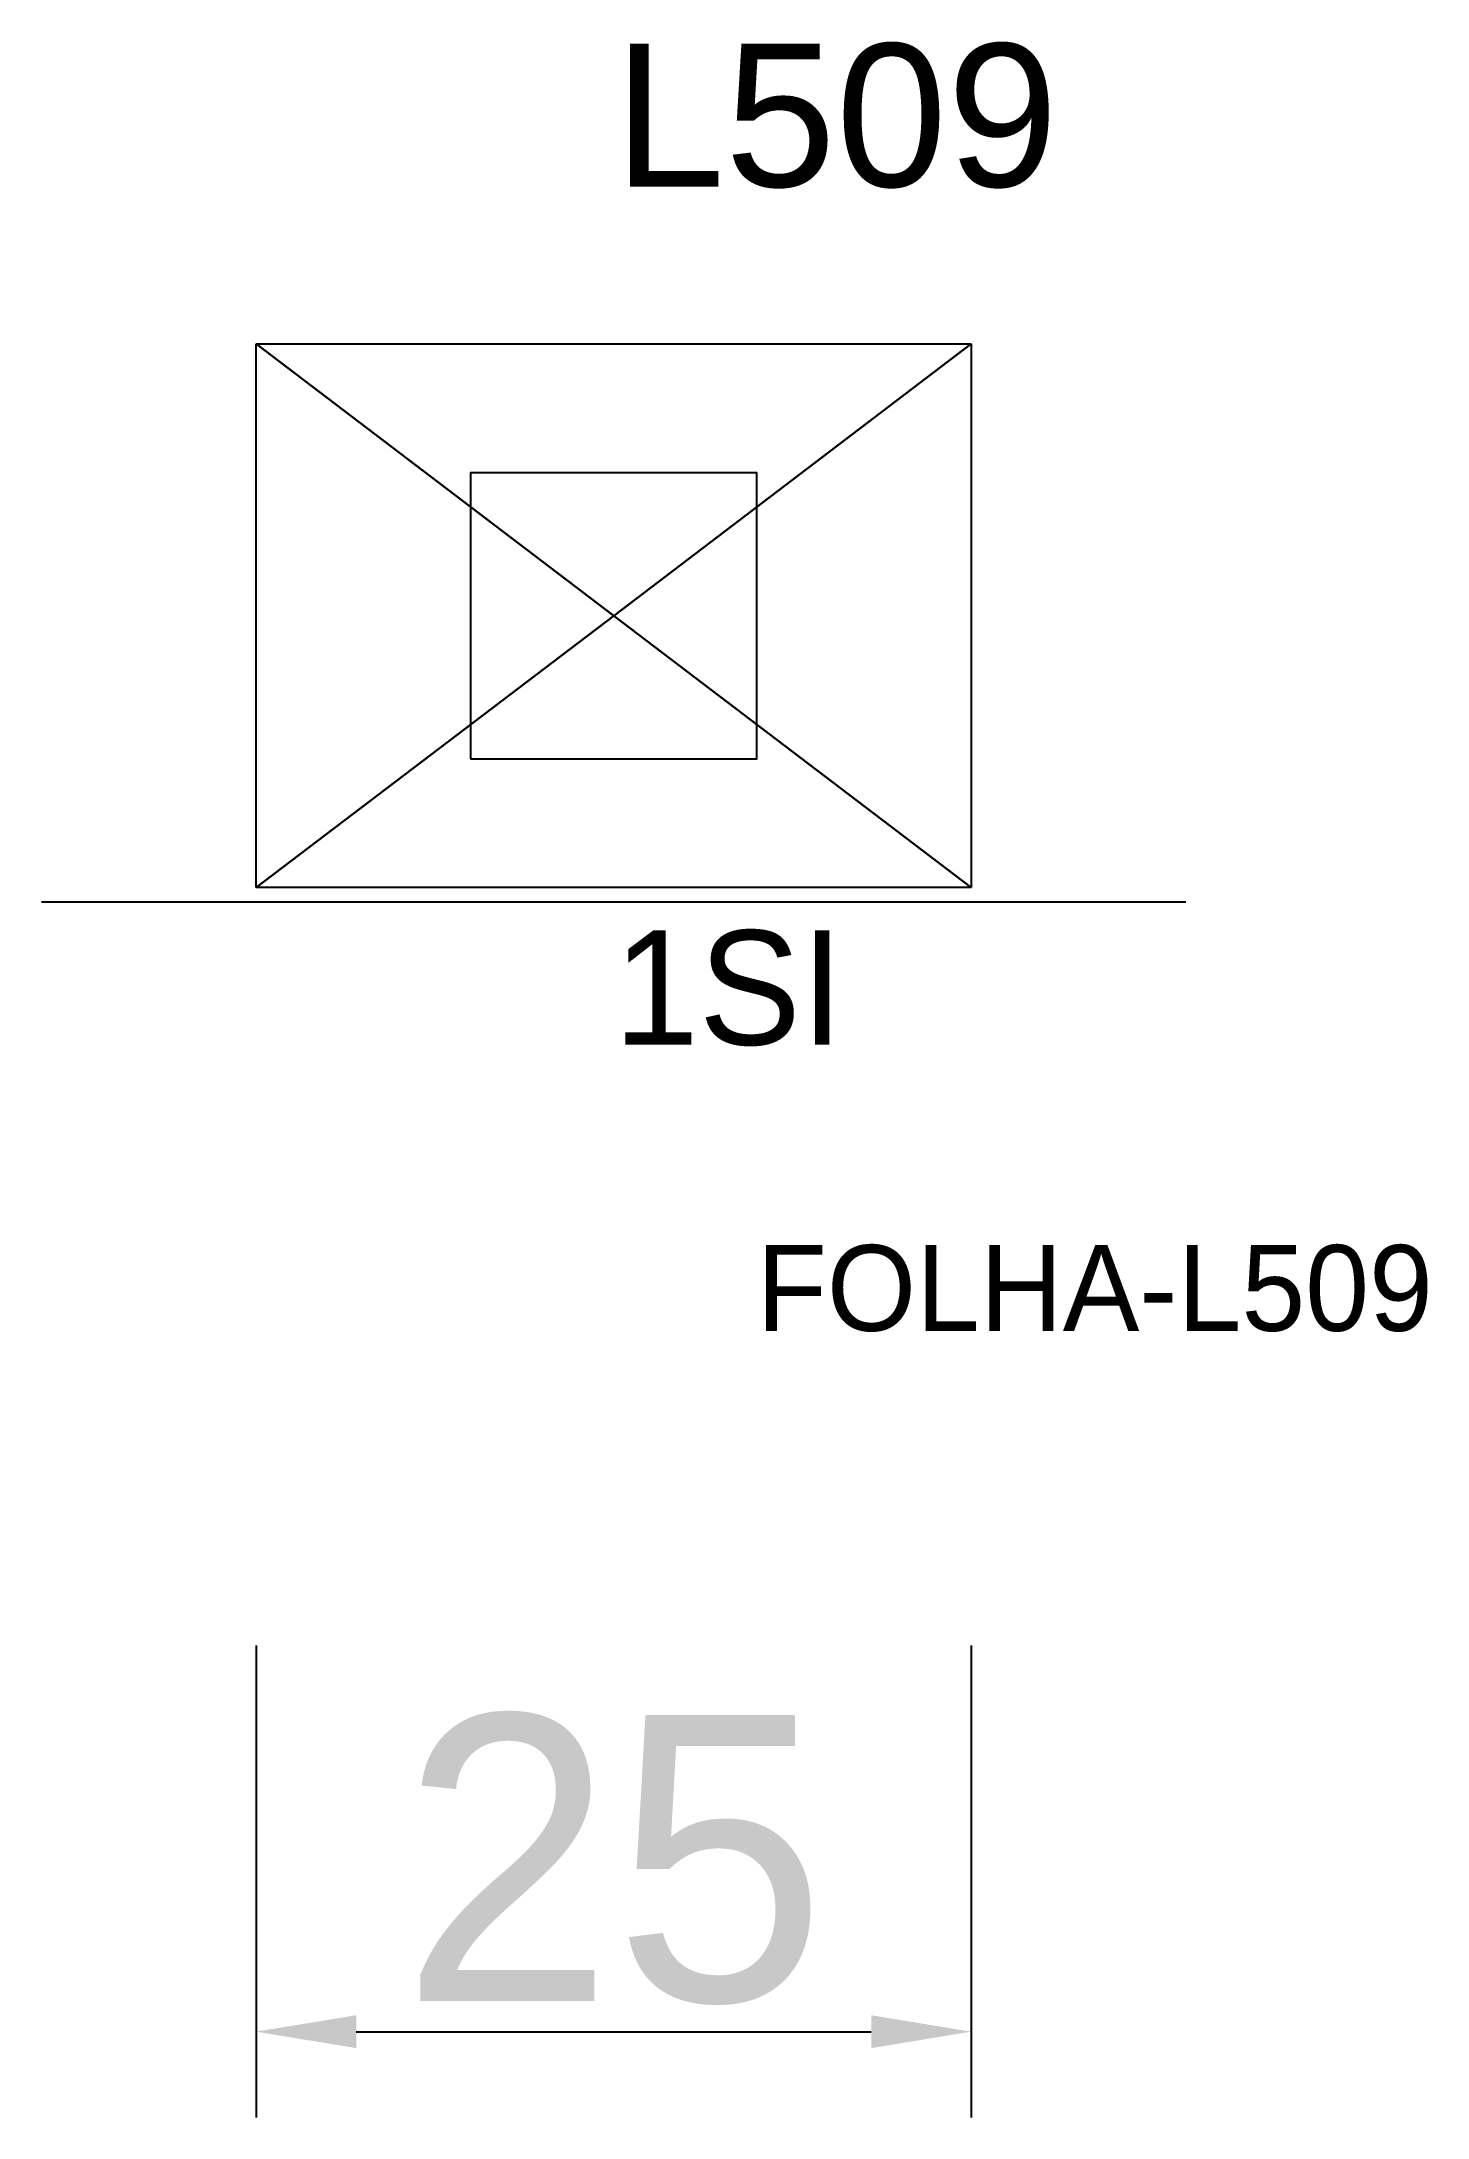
# Model space of a CAD drawing. Header units: metres. Extents: x 214.7 to 263.1, y 139.5 to 212.1.
import ezdxf

# ---------------------------------------------------------------- set-up
doc = ezdxf.new("R2010")
doc.units = ezdxf.units.M
for name, color, linetype in [('COTA', 241, 'CONTINUOUS'), ('FOLHA', 255, 'CONTINUOUS'), ('Hachura', 251, 'CONTINUOUS'), ('NOMENCLATURA', 7, 'CONTINUOUS'), ('Nível', 160, 'CONTINUOUS'), ('Painéis', 200, 'CONTINUOUS'), ('Pilares', 5, 'CONTINUOUS'), ('SARR_2.2x7', 40, 'CONTINUOUS')]:
    doc.layers.add(name, color=color, linetype=linetype)
doc.styles.add('ARIAL', font='Arial.ttf')
doc.dimstyles.new('EZ DXF', dxfattribs={"dimtxt": 10, "dimasz": 3.5, "dimexe": 3, "dimexo": 1.5, "dimgap": 1, "dimtad": 1, "dimdec": 1, "dimdsep": 46, "dimcen": 2.5, "dimazin": 3, "dimtfac": 1, "dimtmove": 0, "dimatfit": 3})

msp = doc.modelspace()

# ---------------------------------------------------------------- hatches: boundary and pattern name
at = {"layer": 'Hachura'}
h = msp.add_hatch(dxfattribs=at)
h.set_pattern_fill('ANSI31', scale=50)
h.paths.add_polyline_path([(234.7, 192), (222.2, 201.5), (247.2, 201.5), (234.7, 192), (247.2, 201.5), (247.2, 182.5), (234.7, 192), (247.2, 182.5), (222.2, 182.5), (234.7, 192), (222.2, 182.5), (222.2, 201.5)])
h = msp.add_hatch(dxfattribs=at)
h.set_pattern_fill('ANSI31', scale=50)
h.paths.add_polyline_path([(234.7, 192), (222.2, 201.5), (247.2, 201.5), (234.7, 192), (247.2, 201.5), (247.2, 182.5), (234.7, 192), (247.2, 182.5), (222.2, 182.5), (234.7, 192), (222.2, 182.5), (222.2, 201.5)])

# ---------------------------------------------------------------- linework, layer by layer
at = {"layer": 'Painéis', "color": 200}
for p, q in [((234.7, 192), (222.2, 201.5)), ((222.2, 201.5), (247.2, 201.5)), ((222.2, 182.5), (222.2, 201.5)), ((222.2, 201.5), (234.7, 192)), ((234.7, 192), (222.2, 201.5)), ((222.2, 201.5), (247.2, 201.5)), ((222.2, 182.5), (222.2, 201.5)), ((222.2, 201.5), (234.7, 192)), ((247.2, 201.5), (234.7, 192)), ((234.7, 192), (247.2, 201.5)), ((247.2, 201.5), (234.7, 192)), ((234.7, 192), (247.2, 201.5)), ((247.2, 201.5), (247.2, 182.5)), ((247.2, 201.5), (247.2, 182.5)), ((222.2, 182.5), (234.7, 192)), ((234.7, 192), (222.2, 182.5)), ((222.2, 182.5), (234.7, 192)), ((234.7, 192), (222.2, 182.5)), ((247.2, 182.5), (234.7, 192)), ((234.7, 192), (247.2, 182.5)), ((247.2, 182.5), (234.7, 192)), ((234.7, 192), (247.2, 182.5)), ((247.2, 182.5), (222.2, 182.5)), ((247.2, 182.5), (222.2, 182.5))]:
    msp.add_line(p, q, dxfattribs=at)
at = {"layer": 'Pilares'}
msp.add_lwpolyline([(229.7, 187), (239.7, 187), (239.7, 197), (229.7, 197)], close=True, dxfattribs=at)
msp.add_lwpolyline([(229.7, 187), (239.7, 187), (239.7, 197), (229.7, 197)], close=True, dxfattribs=at)
at = {"layer": 'SARR_2.2x7'}
msp.add_line((214.7, 182), (254.7, 182), dxfattribs=at)
msp.add_line((214.7, 182), (254.7, 182), dxfattribs=at)

# ---------------------------------------------------------------- texts
at = {"layer": 'FOLHA'}
msp.add_text('FOLHA-L509', height=3, dxfattribs=at).set_placement((239.7, 167))
msp.add_text('FOLHA-L509', height=3, dxfattribs=at).set_placement((239.7, 167))
at = {"layer": 'NOMENCLATURA', "insert": (234.7, 212), "char_height": 5, "attachment_point": 1, "style": 'ARIAL'}
msp.add_mtext('L509', dxfattribs=at)
msp.add_mtext('L509', dxfattribs=at)
at = {"layer": 'Nível'}
msp.add_text('1SI', height=4, dxfattribs=at).set_placement((234.7, 177))
msp.add_text('1SI', height=4, dxfattribs=at).set_placement((234.7, 177))

# ---------------------------------------------------------------- dimensions: what is measured, and where the dimension line sits
at = {"layer": 'COTA'}
msp.add_linear_dim(base=(222.2, 142.5), p1=(222.2, 157.5), p2=(247.2, 157.5), dimstyle='EZ DXF', dxfattribs=at).render()
msp.add_linear_dim(base=(222.2, 142.5), p1=(222.2, 157.5), p2=(247.2, 157.5), dimstyle='EZ DXF', dxfattribs=at).render()

doc.saveas('drawing.dxf')
